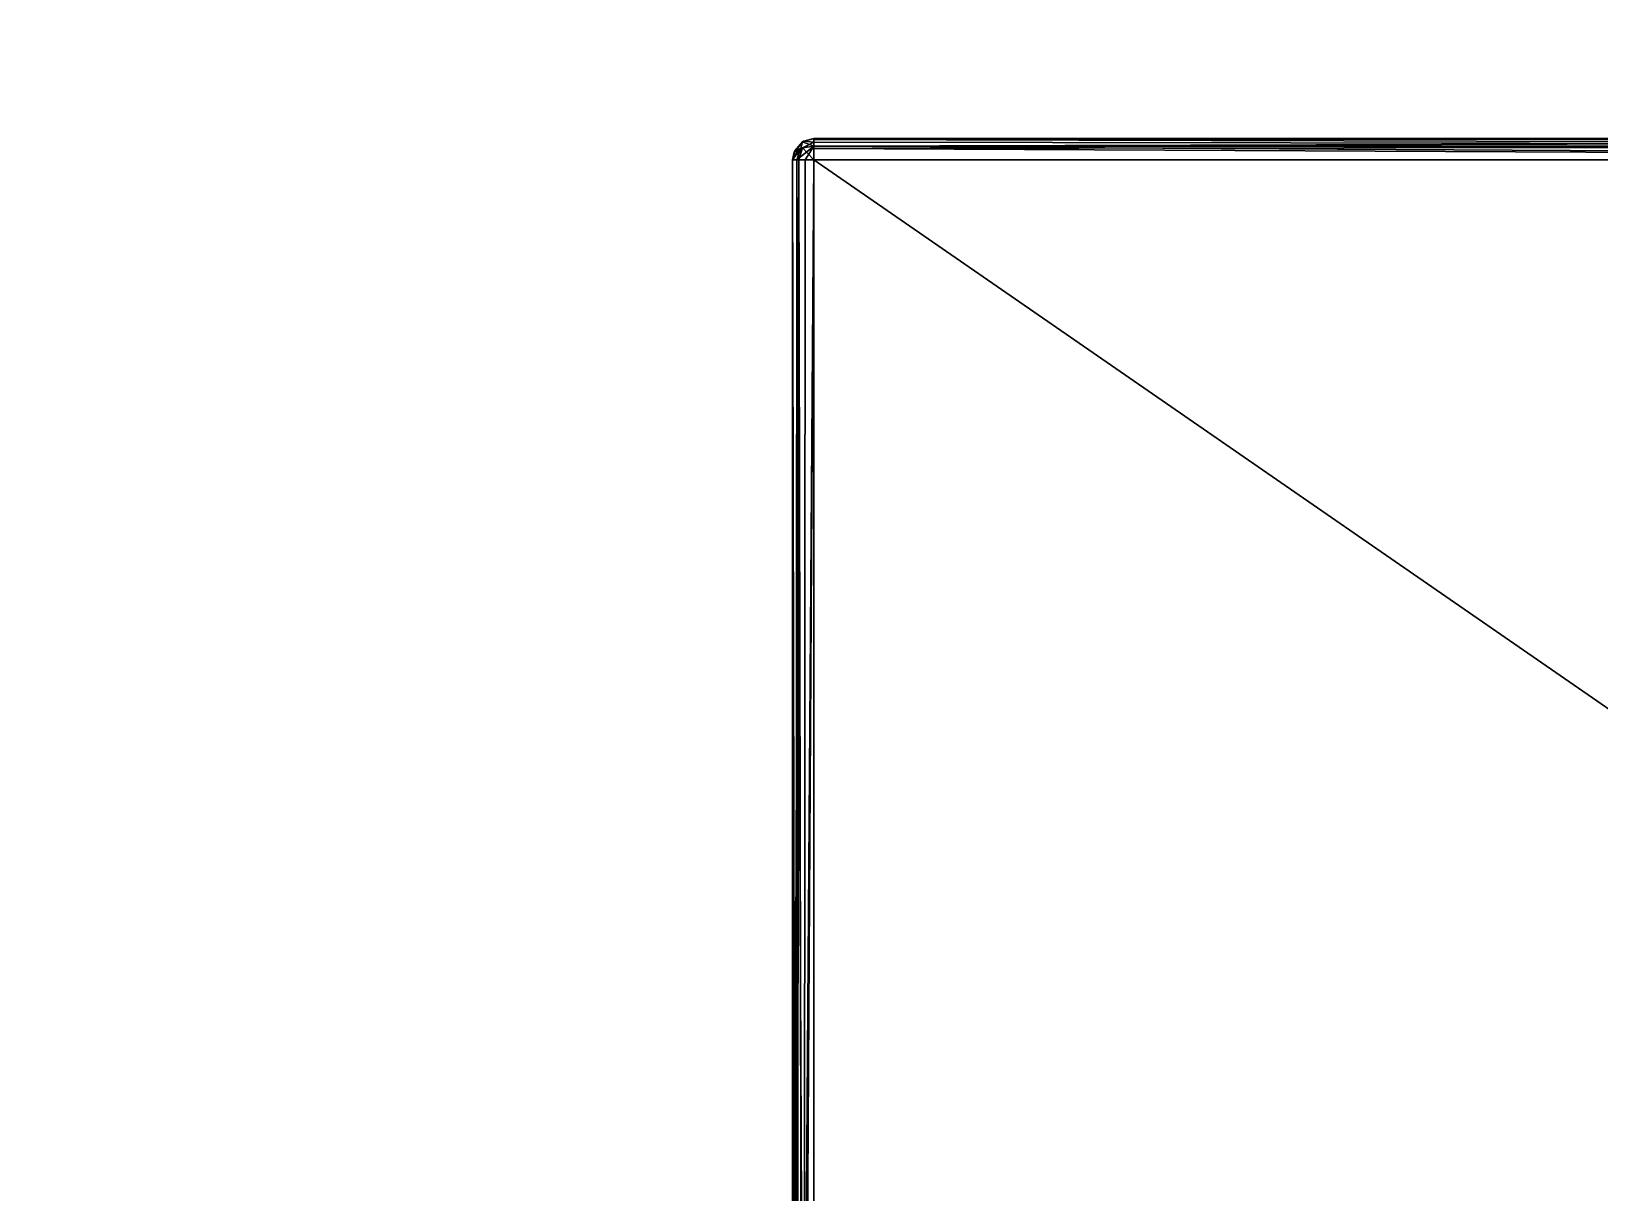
# Model space of a CAD drawing. Extents: x -30 to 83, y -53 to 60.
# Drawn here: x -4.61 to 10.04, y 7.54 to 18.39 of the extents above; entities that cross this region are included whole.
import ezdxf

# ---------------------------------------------------------------- set-up
doc = ezdxf.new("R2010")
doc.units = 0
doc.header["$MEASUREMENT"] = 0

msp = doc.modelspace()

# ---------------------------------------------------------------- linework, layer by layer
for points in [[(63.169998, -40), (-9.17, -40), (63.169998, 60)], [(-9.17, 60), (63.169998, 60), (-9.17, -40)], [(-7.187, 58, 2), (-7.187, -40, 2), (61.187, -40, 2)], [(61.187, 58, 2), (-7.187, 58, 2), (61.187, -40, 2)], [(2.5772, 17.29981, 54.392059), (2.54217, 17.190451, 54.377842), (2.5, 17.190451, 54.500221)], [(2.5772, 17.29981, 54.392059), (2.5, 17.190451, 54.500221), (2.52152, 17.27474, 54.500221)], [(2.60406, 17.36528, 66.500221), (2.59305, 17.358271, 54.500221), (2.5145, 17.260262, 66.500221)], [(2.7, 17.353991, 66.612122), (2.60406, 17.36528, 66.500221), (2.5145, 17.260262, 66.500221)], [(2.52152, 17.27474, 54.500221), (2.5145, 17.260262, 66.500221), (2.59305, 17.358271, 54.500221)], [(2.7, 17.353991, 66.612122), (2.5145, 17.260262, 66.500221), (2.55013, 17.272871, 66.597771)], [(2.5772, 17.29981, 54.392059), (2.52152, 17.27474, 54.500221), (2.59305, 17.358271, 54.500221)], [(2.61992, 17.190451, 54.317379), (2.54217, 17.190451, 54.377842), (2.7, 17.317541, 54.348789)], [(2.5772, 17.29981, 54.392059), (2.7, 17.317541, 54.348789), (2.54217, 17.190451, 54.377842)], [(2.55013, 17.272871, 66.597771), (2.59498, 17.302052, 66.624992), (2.7, 17.353991, 66.612122)], [(2.55854, 17.190451, 66.639069), (2.59498, 17.302052, 66.624992), (2.55013, 17.272871, 66.597771)], [(2.55854, 17.190451, 66.639069), (2.7, 17.190451, 66.700218), (2.59498, 17.302052, 66.624992)], [(2.7, 17.317541, 54.348789), (2.5772, 17.29981, 54.392059), (2.59305, 17.358271, 54.500221)], [(2.7, 17.317541, 54.348789), (2.59305, 17.358271, 54.500221), (2.7, 17.390381, 54.500221)], [(2.59305, 17.358271, 54.500221), (2.60406, 17.36528, 66.500221), (2.7, 17.390381, 54.500221)], [(2.7, 17.353991, 66.612122), (2.59498, 17.302052, 66.624992), (2.7, 17.190451, 66.700218)], [(2.7, 17.390381, 66.500221), (2.7, 17.390381, 54.500221), (2.60406, 17.36528, 66.500221)], [(2.7, 17.353991, 66.612122), (2.7, 17.390381, 66.500221), (2.60406, 17.36528, 66.500221)], [(2.7, 17.317541, 54.348789), (2.7, 17.190451, 54.30022), (2.61992, 17.190451, 54.317379)], [(2.7, 17.390381, 54.500221), (2.7, 17.390381, 66.500221), (25, 17.390381, 54.500221)], [(2.7, 17.390381, 66.500221), (25, 17.390381, 66.500221), (25, 17.390381, 54.500221)], [(25, 17.390381, 54.500221), (25, 17.375261, 54.428379), (2.7, 17.390381, 54.500221)], [(2.7, 17.390381, 54.500221), (25, 17.375261, 54.428379), (2.7, 17.317541, 54.348789)], [(25, 17.32304, 66.648148), (25, 17.390381, 66.500221), (2.7, 17.380941, 66.560303)], [(2.7, 17.390381, 66.500221), (2.7, 17.380941, 66.560303), (25, 17.390381, 66.500221)], [(2.7, 17.390381, 66.500221), (2.7, 17.353991, 66.612122), (2.7, 17.380941, 66.560303)], [(2.7, 17.353991, 66.612122), (25, 17.32304, 66.648148), (2.7, 17.380941, 66.560303)], [(25, 17.375261, 54.428379), (25, 17.317541, 54.348789), (2.7, 17.317541, 54.348789)], [(2.7, 17.353991, 66.612122), (2.7, 17.295351, 66.66893), (25, 17.32304, 66.648148)], [(2.7, 17.295351, 66.66893), (2.7, 17.353991, 66.612122), (2.7, 17.190451, 66.700218)], [(25, 17.32304, 66.648148), (2.7, 17.295351, 66.66893), (25, 17.190451, 66.700218)], [(2.7, 17.190451, 54.30022), (2.7, 17.317541, 54.348789), (25, 17.190451, 54.30022)], [(25, 17.317541, 54.348789), (25, 17.190451, 54.30022), (2.7, 17.317541, 54.348789)], [(2.5, 17.190451, 54.500221), (2.5, 17.190451, 66.500221), (2.52152, 17.27474, 54.500221)], [(2.5145, 17.260262, 66.500221), (2.52152, 17.27474, 54.500221), (2.5, 17.190451, 66.500221)], [(2.55013, 17.272871, 66.597771), (2.5145, 17.260262, 66.500221), (2.5, 17.190451, 66.500221)], [(2.55013, 17.272871, 66.597771), (2.5, 17.190451, 66.500221), (2.55854, 17.190451, 66.639069)], [(2.5, 17.190451, 54.500221), (2.5, 1.795481, 54.500221), (2.5, 17.190451, 66.500221)], [(2.5, 1.795481, 54.500221), (2.5, 1.795481, 66.500221), (2.5, 17.190451, 66.500221)], [(2.54217, 17.190451, 54.377842), (2.53148, 1.795481, 54.39286), (2.5, 17.190451, 54.500221)], [(2.53148, 1.795481, 54.39286), (2.51111, 1.795481, 54.436111), (2.5, 17.190451, 54.500221)], [(2.5, 1.795481, 54.500221), (2.5, 17.190451, 54.500221), (2.51111, 1.795481, 54.436111)], [(2.5, 17.190451, 66.500221), (2.5, 1.795481, 66.500221), (2.55854, 17.190451, 66.639069)], [(2.54443, 1.795481, 66.625069), (2.55854, 17.190451, 66.639069), (2.5, 1.795481, 66.500221)], [(2.54217, 17.190451, 54.377842), (2.60809, 1.795481, 54.323662), (2.53148, 1.795481, 54.39286)], [(2.54217, 17.190451, 54.377842), (2.61992, 17.190451, 54.317379), (2.60809, 1.795481, 54.323662)], [(2.54443, 1.795481, 66.625069), (2.58918, 1.795481, 66.666077), (2.55854, 17.190451, 66.639069)], [(2.7, 17.190451, 66.700218), (2.55854, 17.190451, 66.639069), (2.58918, 1.795481, 66.666077)], [(2.69901, 1.776681, 66.700218), (2.7, 17.190451, 66.700218), (2.58918, 1.795481, 66.666077)], [(2.61992, 17.190451, 54.317379), (2.7, 17.190451, 54.30022), (2.60809, 1.795481, 54.323662)], [(2.69901, 1.776681, 54.30022), (2.60809, 1.795481, 54.323662), (2.7, 17.190451, 54.30022)], [(2.69901, 1.776681, 66.700218), (25.000391, 1.782931, 66.700218), (2.7, 17.190451, 66.700218)], [(2.69901, 1.776681, 54.30022), (25, 17.190451, 54.30022), (9.932811, -4.822289, 54.300491)], [(25, 17.190451, 54.30022), (2.69901, 1.776681, 54.30022), (2.7, 17.190451, 54.30022)], [(2.7, 17.190451, 66.700218), (25, 17.190451, 66.700218), (2.7, 17.295351, 66.66893)], [(25, 17.190451, 66.700218), (2.7, 17.190451, 66.700218), (25.000391, 1.782931, 66.700218)], [(10.648721, -4.802359, 54.30022), (9.932811, -4.822289, 54.300491), (25, 17.190451, 54.30022)]]:
    msp.add_3dface(points)

doc.saveas('drawing.dxf')
